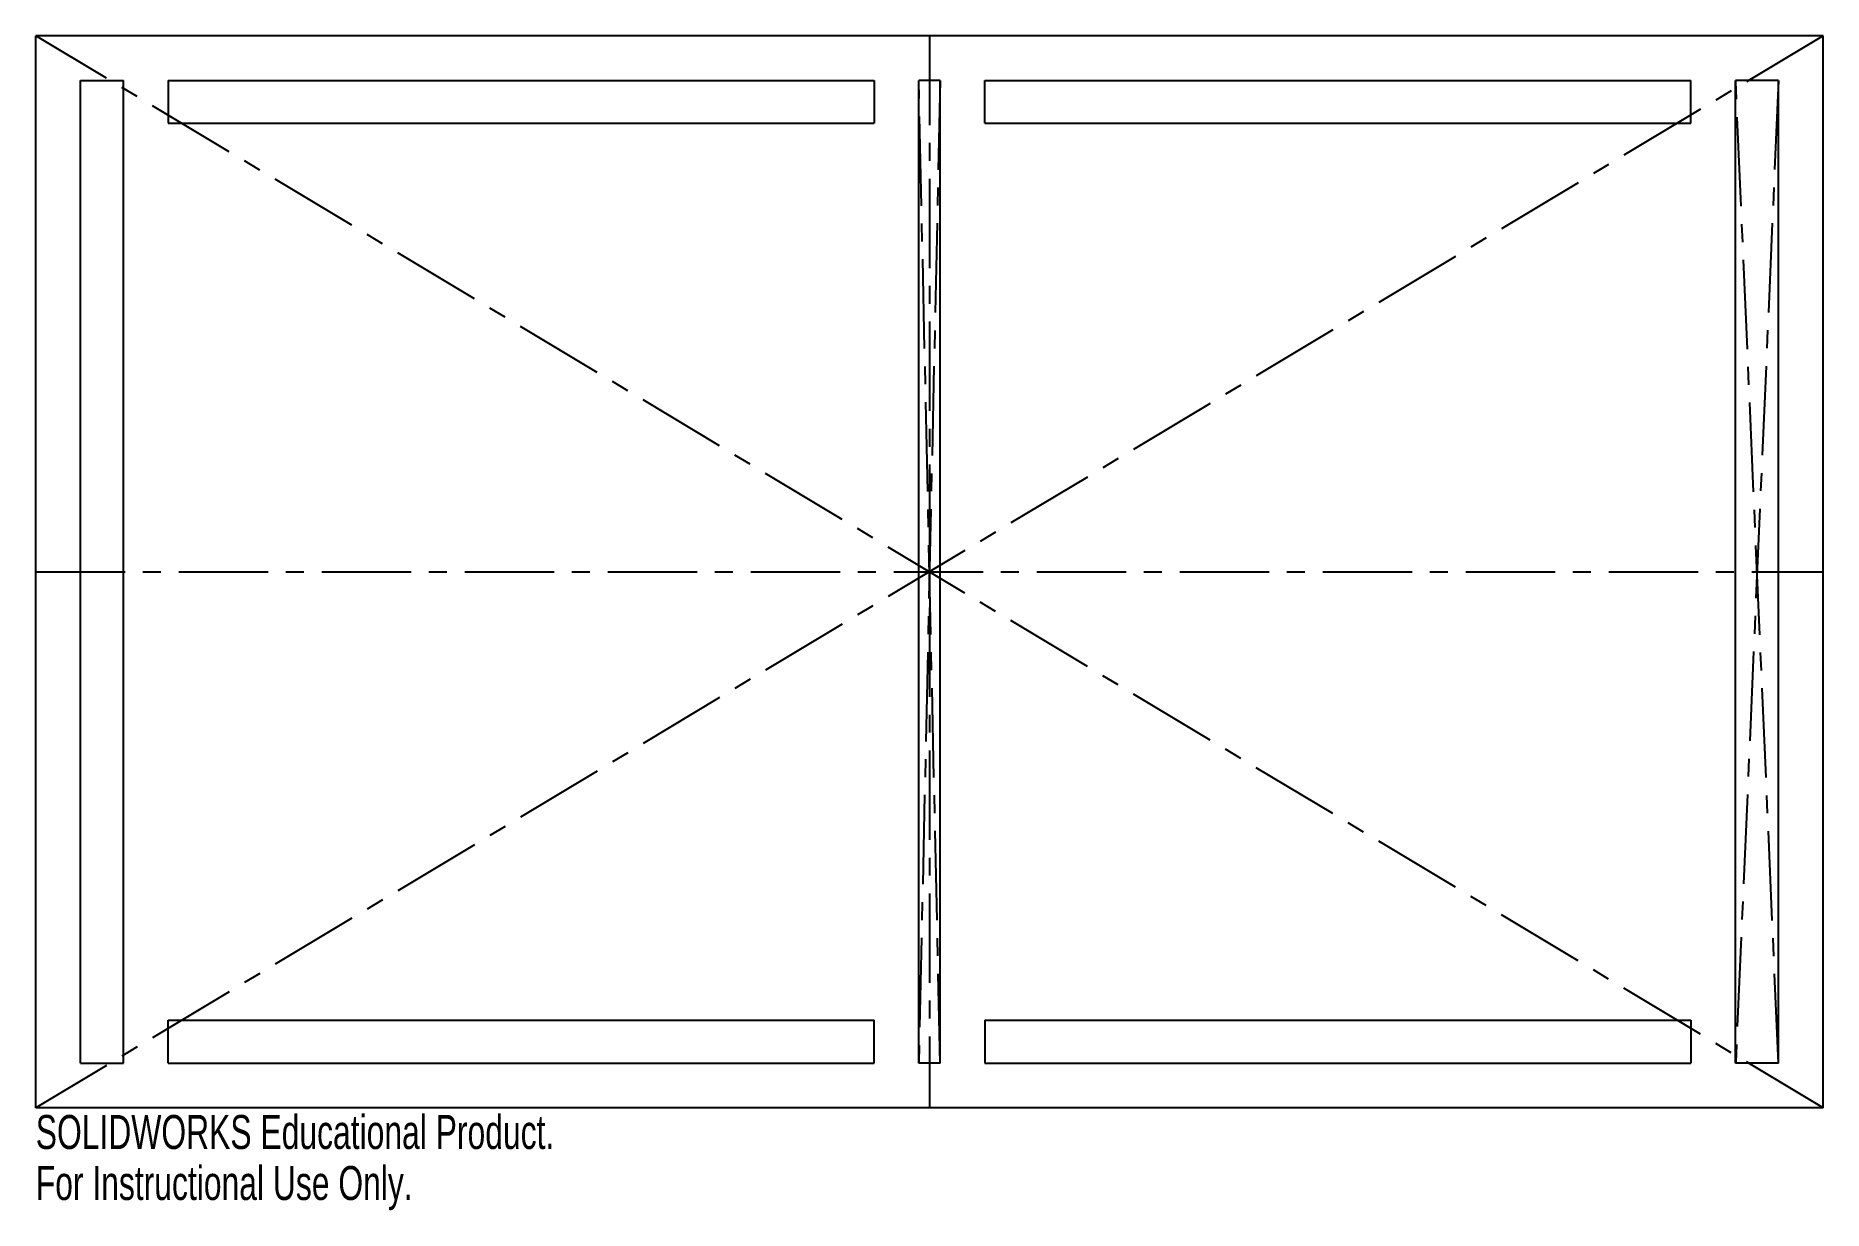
# Model space of a CAD drawing. Header units: inches. Extents: x -5 to 5, y -3.6 to 3.
import ezdxf

# ---------------------------------------------------------------- set-up
doc = ezdxf.new("R2010")
doc.units = ezdxf.units.IN
doc.header["$MEASUREMENT"] = 0
doc.header["$PDSIZE"] = -1
doc.linetypes.add('CENTERX2', pattern=[0.8, 0.5, -0.1, 0.1, -0.1])
doc.styles.add('SLDTEXTSTYLE0', font='TXT', dxfattribs={"width": 0.7})

msp = doc.modelspace()

# ---------------------------------------------------------------- linework, layer by layer
at = {"color": 7, "linetype": 'Continuous'}
for p, q in [((5, 3), (-5, 3)), ((-5, -3), (-5, 3)), ((5, -3), (5, 3)), ((-4.75, -2.75), (-4.75, 2.75)), ((-4.75, 2.75), (-4.51, 2.75)), ((-4.51, -2.75), (-4.51, 2.75)), ((-4.26, 2.75), (-0.31, 2.75)), ((-4.26, 2.75), (-4.26, 2.51)), ((-0.31, 2.75), (-0.31, 2.51)), ((0.06, 2.75), (-0.06, 2.75)), ((-0.06, -2.75), (-0.06, 2.75)), ((0.06, -2.75), (0.06, 2.75)), ((0.31, 2.51), (0.31, 2.75)), ((0.31, 2.75), (4.26, 2.75)), ((4.26, 2.51), (4.26, 2.75)), ((4.75, 2.75), (4.51, 2.75)), ((4.51, -2.75), (4.51, 2.75)), ((4.75, -2.75), (4.75, 2.75)), ((-4.26, 2.51), (-0.31, 2.51)), ((0.31, 2.51), (4.26, 2.51)), ((-4.26, -2.75), (-4.26, -2.51)), ((-4.26, -2.51), (-0.31, -2.51)), ((-0.31, -2.75), (-0.31, -2.51)), ((0.31, -2.5102), (4.26, -2.5102)), ((0.31, -2.5102), (0.31, -2.7502)), ((4.26, -2.5102), (4.26, -2.7502)), ((-4.75, -2.75), (-4.51, -2.75)), ((-4.26, -2.75), (-0.31, -2.75)), ((0.06, -2.75), (-0.06, -2.75)), ((0.31, -2.7502), (4.26, -2.7502)), ((4.75, -2.75), (4.51, -2.75)), ((5, -3), (-5, -3))]:
    msp.add_line(p, q, dxfattribs=at)
at = {"color": 7, "linetype": 'CENTERX2'}
for p, q in [((5, -3), (-5, 3)), ((5, 3), (-5, -3)), ((0, 3), (0, -3)), ((0.06, -2.75), (-0.06, 2.75)), ((0.06, 2.75), (-0.06, -2.75)), ((4.75, -2.75), (4.51, 2.75)), ((4.75, 2.75), (4.51, -2.75)), ((-5, 0), (5, 0))]:
    msp.add_line(p, q, dxfattribs=at)
at = {"color": 7, "linetype": 'Continuous'}
for p in [(0, 0), (4.63, 0), (0, 0)]:
    msp.add_point(p, dxfattribs=at)

# ---------------------------------------------------------------- texts
at = {"color": 7, "linetype": 'Continuous', "char_height": 0.1903, "attachment_point": 1, "style": 'SLDTEXTSTYLE0'}
for s, insert in [('SOLIDWORKS Educational Product.', (-5, -3.0401)), ('For Instructional Use Only.', (-5, -3.3256))]:
    msp.add_mtext(s, dxfattribs=dict(at, insert=insert))

doc.saveas('drawing.dxf')
